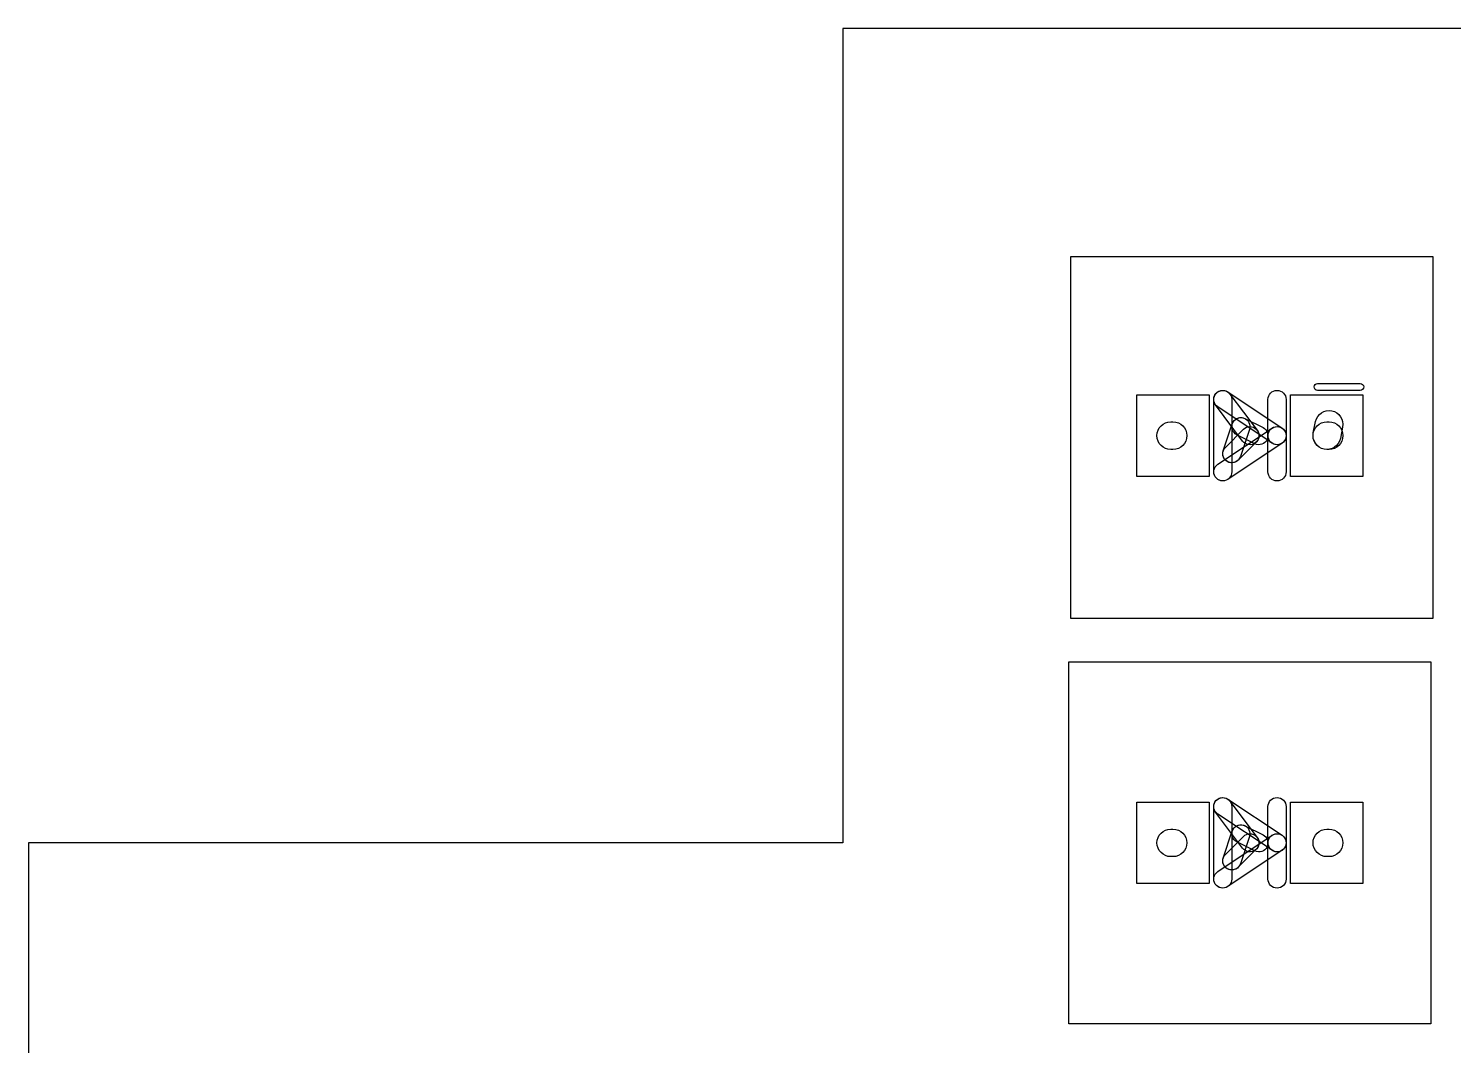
# Model space of a CAD drawing. Header units: inches. Extents: x 5 to 145, y -76 to 99.
# Drawn here: x 6.25 to 22, y -37.38 to -26.14 of the extents above; entities that cross this region are included whole.
import ezdxf

# ---------------------------------------------------------------- set-up
doc = ezdxf.new("R2010")
doc.units = ezdxf.units.IN
doc.header["$MEASUREMENT"] = 0

# ---------------------------------------------------------------- blocks, each defined once
blk = doc.blocks.new('block 203')
at = {"color": 7, "lineweight": 25}
blk.add_lwpolyline([(28.751, -26.14), (15.251, -26.14)], dxfattribs=at)
blk = doc.blocks.new('block 204')
at = {"color": 7, "lineweight": 25}
blk.add_lwpolyline([(6.251, -35.14), (6.251, -48.64)], dxfattribs=at)
blk = doc.blocks.new('block 212')
at = {"color": 7, "lineweight": 25}
blk.add_lwpolyline([(15.251, -26.14), (15.251, -35.14)], dxfattribs=at)
blk = doc.blocks.new('block 213')
at = {"color": 7, "lineweight": 25}
blk.add_lwpolyline([(15.251, -35.14), (6.251, -35.14)], dxfattribs=at)
blk = doc.blocks.new('block 201')
for name in ['block 203', 'block 212', 'block 204', 'block 213']:
    blk.add_blockref(name, (0, 0))
blk = doc.blocks.new('block 215')
at = {"color": 7, "lineweight": 25}
blk.add_open_spline([(20.5, -30.14), (20.5, -30.14), (20.97, -30.14), (20.97, -30.14), (20.991, -30.14), (21.009, -30.123), (21.009, -30.102), (21.009, -30.081), (20.991, -30.064), (20.97, -30.064), (20.97, -30.064), (20.5, -30.064), (20.5, -30.064), (20.479, -30.064), (20.462, -30.081), (20.462, -30.102), (20.462, -30.123), (20.479, -30.14), (20.5, -30.14)], degree=3, knots=[0, 0, 0, 0, 1, 1, 1, 2, 2, 2, 3, 3, 3, 4, 4, 4, 5, 5, 5, 6, 6, 6, 6], dxfattribs=at)
blk = doc.blocks.new('block 222')
at = {"lineweight": 0}
blk.add_lwpolyline([(19.751, -30.64), (19.751, -30.64)], dxfattribs=at)
blk = doc.blocks.new('block 224')
at = {"lineweight": 0}
blk.add_lwpolyline([(19.751, -35.14), (19.751, -35.14)], dxfattribs=at)
blk = doc.blocks.new('block 258')
at = {"color": 2, "lineweight": 25}
blk.add_open_spline([(19.951, -30.24), (19.951, -30.24), (19.951, -30.64), (19.951, -30.64), (19.951, -30.695), (19.996, -30.74), (20.051, -30.74), (20.107, -30.74), (20.151, -30.695), (20.151, -30.64), (20.151, -30.64), (20.151, -30.24), (20.151, -30.24), (20.151, -30.185), (20.107, -30.14), (20.051, -30.14), (19.996, -30.14), (19.951, -30.185), (19.951, -30.24)], degree=3, knots=[0, 0, 0, 0, 1, 1, 1, 2, 2, 2, 3, 3, 3, 4, 4, 4, 5, 5, 5, 6, 6, 6, 6], dxfattribs=at)
blk = doc.blocks.new('block 259')
at = {"color": 2, "lineweight": 25}
blk.add_open_spline([(19.951, -30.64), (19.951, -30.64), (19.951, -31.04), (19.951, -31.04), (19.951, -31.095), (19.996, -31.14), (20.051, -31.14), (20.107, -31.14), (20.151, -31.095), (20.151, -31.04), (20.151, -31.04), (20.151, -30.64), (20.151, -30.64), (20.151, -30.585), (20.107, -30.54), (20.051, -30.54), (19.996, -30.54), (19.951, -30.585), (19.951, -30.64)], degree=3, knots=[0, 0, 0, 0, 1, 1, 1, 2, 2, 2, 3, 3, 3, 4, 4, 4, 5, 5, 5, 6, 6, 6, 6], dxfattribs=at)
blk = doc.blocks.new('block 260')
at = {"color": 2, "lineweight": 25}
blk.add_open_spline([(20.107, -30.557), (20.107, -30.557), (19.507, -30.157), (19.507, -30.157), (19.461, -30.126), (19.399, -30.139), (19.368, -30.185), (19.337, -30.231), (19.35, -30.293), (19.396, -30.323), (19.396, -30.323), (19.996, -30.723), (19.996, -30.723), (20.042, -30.754), (20.104, -30.742), (20.135, -30.696), (20.165, -30.65), (20.153, -30.588), (20.107, -30.557)], degree=3, knots=[0, 0, 0, 0, 1, 1, 1, 2, 2, 2, 3, 3, 3, 4, 4, 4, 5, 5, 5, 6, 6, 6, 6], dxfattribs=at)
blk = doc.blocks.new('block 261')
at = {"color": 2, "lineweight": 25}
blk.add_open_spline([(19.996, -30.557), (19.996, -30.557), (19.396, -30.957), (19.396, -30.957), (19.35, -30.988), (19.337, -31.05), (19.368, -31.096), (19.399, -31.142), (19.461, -31.154), (19.507, -31.123), (19.507, -31.123), (20.107, -30.723), (20.107, -30.723), (20.153, -30.693), (20.165, -30.631), (20.135, -30.585), (20.104, -30.539), (20.042, -30.526), (19.996, -30.557)], degree=3, knots=[0, 0, 0, 0, 1, 1, 1, 2, 2, 2, 3, 3, 3, 4, 4, 4, 5, 5, 5, 6, 6, 6, 6], dxfattribs=at)
blk = doc.blocks.new('block 262')
at = {"color": 2, "lineweight": 25}
blk.add_open_spline([(19.551, -31.04), (19.551, -31.04), (19.551, -30.24), (19.551, -30.24), (19.551, -30.185), (19.507, -30.14), (19.451, -30.14), (19.396, -30.14), (19.351, -30.185), (19.351, -30.24), (19.351, -30.24), (19.351, -31.04), (19.351, -31.04), (19.351, -31.095), (19.396, -31.14), (19.451, -31.14), (19.507, -31.14), (19.551, -31.095), (19.551, -31.04)], degree=3, knots=[0, 0, 0, 0, 1, 1, 1, 2, 2, 2, 3, 3, 3, 4, 4, 4, 5, 5, 5, 6, 6, 6, 6], dxfattribs=at)
blk = doc.blocks.new('block 263')
at = {"color": 2, "lineweight": 25}
blk.add_open_spline([(19.371, -30.3), (19.371, -30.3), (19.671, -30.7), (19.671, -30.7), (19.704, -30.744), (19.767, -30.753), (19.811, -30.72), (19.856, -30.687), (19.864, -30.624), (19.831, -30.58), (19.831, -30.58), (19.531, -30.18), (19.531, -30.18), (19.498, -30.136), (19.436, -30.127), (19.391, -30.16), (19.347, -30.193), (19.338, -30.256), (19.371, -30.3)], degree=3, knots=[0, 0, 0, 0, 1, 1, 1, 2, 2, 2, 3, 3, 3, 4, 4, 4, 5, 5, 5, 6, 6, 6, 6], dxfattribs=at)
blk = doc.blocks.new('block 264')
at = {"color": 2, "lineweight": 25}
blk.add_open_spline([(19.681, -30.57), (19.681, -30.57), (19.481, -30.77), (19.481, -30.77), (19.442, -30.809), (19.442, -30.872), (19.481, -30.911), (19.52, -30.95), (19.583, -30.95), (19.622, -30.911), (19.622, -30.911), (19.822, -30.711), (19.822, -30.711), (19.861, -30.672), (19.861, -30.609), (19.822, -30.57), (19.783, -30.53), (19.72, -30.53), (19.681, -30.57)], degree=3, knots=[0, 0, 0, 0, 1, 1, 1, 2, 2, 2, 3, 3, 3, 4, 4, 4, 5, 5, 5, 6, 6, 6, 6], dxfattribs=at)
blk = doc.blocks.new('block 265')
at = {"color": 2, "lineweight": 25}
blk.add_open_spline([(19.646, -30.872), (19.646, -30.872), (19.746, -30.572), (19.746, -30.572), (19.764, -30.519), (19.735, -30.463), (19.683, -30.445), (19.631, -30.428), (19.574, -30.456), (19.556, -30.509), (19.556, -30.509), (19.456, -30.809), (19.456, -30.809), (19.439, -30.861), (19.467, -30.918), (19.52, -30.935), (19.572, -30.953), (19.629, -30.924), (19.646, -30.872)], degree=3, knots=[0, 0, 0, 0, 1, 1, 1, 2, 2, 2, 3, 3, 3, 4, 4, 4, 5, 5, 5, 6, 6, 6, 6], dxfattribs=at)
blk = doc.blocks.new('block 266')
at = {"color": 2, "lineweight": 25}
blk.add_open_spline([(19.607, -30.63), (19.607, -30.63), (19.807, -30.73), (19.807, -30.73), (19.856, -30.754), (19.916, -30.734), (19.941, -30.685), (19.965, -30.636), (19.945, -30.576), (19.896, -30.551), (19.896, -30.551), (19.696, -30.451), (19.696, -30.451), (19.647, -30.426), (19.587, -30.446), (19.562, -30.496), (19.537, -30.545), (19.557, -30.605), (19.607, -30.63)], degree=3, knots=[0, 0, 0, 0, 1, 1, 1, 2, 2, 2, 3, 3, 3, 4, 4, 4, 5, 5, 5, 6, 6, 6, 6], dxfattribs=at)
blk = doc.blocks.new('block 276')
at = {"color": 2, "lineweight": 25}
blk.add_open_spline([(19.951, -34.74), (19.951, -34.74), (19.951, -35.14), (19.951, -35.14), (19.951, -35.195), (19.996, -35.24), (20.051, -35.24), (20.107, -35.24), (20.151, -35.195), (20.151, -35.14), (20.151, -35.14), (20.151, -34.74), (20.151, -34.74), (20.151, -34.685), (20.107, -34.64), (20.051, -34.64), (19.996, -34.64), (19.951, -34.685), (19.951, -34.74)], degree=3, knots=[0, 0, 0, 0, 1, 1, 1, 2, 2, 2, 3, 3, 3, 4, 4, 4, 5, 5, 5, 6, 6, 6, 6], dxfattribs=at)
blk = doc.blocks.new('block 277')
at = {"color": 2, "lineweight": 25}
blk.add_open_spline([(19.951, -35.14), (19.951, -35.14), (19.951, -35.54), (19.951, -35.54), (19.951, -35.595), (19.996, -35.64), (20.051, -35.64), (20.107, -35.64), (20.151, -35.595), (20.151, -35.54), (20.151, -35.54), (20.151, -35.14), (20.151, -35.14), (20.151, -35.085), (20.107, -35.04), (20.051, -35.04), (19.996, -35.04), (19.951, -35.085), (19.951, -35.14)], degree=3, knots=[0, 0, 0, 0, 1, 1, 1, 2, 2, 2, 3, 3, 3, 4, 4, 4, 5, 5, 5, 6, 6, 6, 6], dxfattribs=at)
blk = doc.blocks.new('block 278')
at = {"color": 2, "lineweight": 25}
blk.add_open_spline([(20.107, -35.057), (20.107, -35.057), (19.507, -34.657), (19.507, -34.657), (19.461, -34.626), (19.399, -34.639), (19.368, -34.685), (19.337, -34.731), (19.35, -34.793), (19.396, -34.823), (19.396, -34.823), (19.996, -35.223), (19.996, -35.223), (20.042, -35.254), (20.104, -35.242), (20.135, -35.196), (20.165, -35.15), (20.153, -35.088), (20.107, -35.057)], degree=3, knots=[0, 0, 0, 0, 1, 1, 1, 2, 2, 2, 3, 3, 3, 4, 4, 4, 5, 5, 5, 6, 6, 6, 6], dxfattribs=at)
blk = doc.blocks.new('block 279')
at = {"color": 2, "lineweight": 25}
blk.add_open_spline([(19.996, -35.057), (19.996, -35.057), (19.396, -35.457), (19.396, -35.457), (19.35, -35.488), (19.337, -35.55), (19.368, -35.596), (19.399, -35.642), (19.461, -35.654), (19.507, -35.623), (19.507, -35.623), (20.107, -35.223), (20.107, -35.223), (20.153, -35.193), (20.165, -35.131), (20.135, -35.085), (20.104, -35.039), (20.042, -35.026), (19.996, -35.057)], degree=3, knots=[0, 0, 0, 0, 1, 1, 1, 2, 2, 2, 3, 3, 3, 4, 4, 4, 5, 5, 5, 6, 6, 6, 6], dxfattribs=at)
blk = doc.blocks.new('block 280')
at = {"color": 2, "lineweight": 25}
blk.add_open_spline([(19.551, -35.54), (19.551, -35.54), (19.551, -34.74), (19.551, -34.74), (19.551, -34.685), (19.507, -34.64), (19.451, -34.64), (19.396, -34.64), (19.351, -34.685), (19.351, -34.74), (19.351, -34.74), (19.351, -35.54), (19.351, -35.54), (19.351, -35.595), (19.396, -35.64), (19.451, -35.64), (19.507, -35.64), (19.551, -35.595), (19.551, -35.54)], degree=3, knots=[0, 0, 0, 0, 1, 1, 1, 2, 2, 2, 3, 3, 3, 4, 4, 4, 5, 5, 5, 6, 6, 6, 6], dxfattribs=at)
blk = doc.blocks.new('block 281')
at = {"color": 2, "lineweight": 25}
blk.add_open_spline([(19.371, -34.8), (19.371, -34.8), (19.671, -35.2), (19.671, -35.2), (19.704, -35.244), (19.767, -35.253), (19.811, -35.22), (19.856, -35.187), (19.864, -35.124), (19.831, -35.08), (19.831, -35.08), (19.531, -34.68), (19.531, -34.68), (19.498, -34.636), (19.436, -34.627), (19.391, -34.66), (19.347, -34.693), (19.338, -34.756), (19.371, -34.8)], degree=3, knots=[0, 0, 0, 0, 1, 1, 1, 2, 2, 2, 3, 3, 3, 4, 4, 4, 5, 5, 5, 6, 6, 6, 6], dxfattribs=at)
blk = doc.blocks.new('block 282')
at = {"color": 2, "lineweight": 25}
blk.add_open_spline([(19.681, -35.07), (19.681, -35.07), (19.481, -35.27), (19.481, -35.27), (19.442, -35.309), (19.442, -35.372), (19.481, -35.411), (19.52, -35.45), (19.583, -35.45), (19.622, -35.411), (19.622, -35.411), (19.822, -35.211), (19.822, -35.211), (19.861, -35.172), (19.861, -35.109), (19.822, -35.07), (19.783, -35.03), (19.72, -35.03), (19.681, -35.07)], degree=3, knots=[0, 0, 0, 0, 1, 1, 1, 2, 2, 2, 3, 3, 3, 4, 4, 4, 5, 5, 5, 6, 6, 6, 6], dxfattribs=at)
blk = doc.blocks.new('block 283')
at = {"color": 2, "lineweight": 25}
blk.add_open_spline([(19.646, -35.372), (19.646, -35.372), (19.746, -35.072), (19.746, -35.072), (19.764, -35.019), (19.735, -34.963), (19.683, -34.945), (19.631, -34.928), (19.574, -34.956), (19.556, -35.009), (19.556, -35.009), (19.456, -35.309), (19.456, -35.309), (19.439, -35.361), (19.467, -35.418), (19.52, -35.435), (19.572, -35.453), (19.629, -35.424), (19.646, -35.372)], degree=3, knots=[0, 0, 0, 0, 1, 1, 1, 2, 2, 2, 3, 3, 3, 4, 4, 4, 5, 5, 5, 6, 6, 6, 6], dxfattribs=at)
blk = doc.blocks.new('block 284')
at = {"color": 2, "lineweight": 25}
blk.add_open_spline([(19.607, -35.13), (19.607, -35.13), (19.807, -35.23), (19.807, -35.23), (19.856, -35.254), (19.916, -35.234), (19.941, -35.185), (19.965, -35.136), (19.945, -35.076), (19.896, -35.051), (19.896, -35.051), (19.696, -34.951), (19.696, -34.951), (19.647, -34.926), (19.587, -34.946), (19.562, -34.996), (19.537, -35.045), (19.557, -35.105), (19.607, -35.13)], degree=3, knots=[0, 0, 0, 0, 1, 1, 1, 2, 2, 2, 3, 3, 3, 4, 4, 4, 5, 5, 5, 6, 6, 6, 6], dxfattribs=at)
blk = doc.blocks.new('block 503')
at = {"color": 5, "lineweight": 25}
for points in [[(20.201, -31.09), (20.201, -30.19)], [(20.201, -30.19), (21.001, -30.19)], [(21.001, -30.19), (21.001, -31.09)], [(21.001, -31.09), (20.201, -31.09)]]:
    blk.add_lwpolyline(points, dxfattribs=at)
blk = doc.blocks.new('block 504')
at = {"color": 5, "lineweight": 25}
for points in [[(18.501, -31.09), (18.501, -30.19)], [(18.501, -30.19), (19.301, -30.19)], [(19.301, -30.19), (19.301, -31.09)], [(19.301, -31.09), (18.501, -31.09)]]:
    blk.add_lwpolyline(points, dxfattribs=at)
blk = doc.blocks.new('block 507')
at = {"color": 5, "lineweight": 25}
for points in [[(20.201, -35.59), (20.201, -34.69)], [(20.201, -34.69), (21.001, -34.69)], [(21.001, -34.69), (21.001, -35.59)], [(21.001, -35.59), (20.201, -35.59)]]:
    blk.add_lwpolyline(points, dxfattribs=at)
blk = doc.blocks.new('block 508')
at = {"color": 5, "lineweight": 25}
for points in [[(18.501, -35.59), (18.501, -34.69)], [(18.501, -34.69), (19.301, -34.69)], [(19.301, -34.69), (19.301, -35.59)], [(19.301, -35.59), (18.501, -35.59)]]:
    blk.add_lwpolyline(points, dxfattribs=at)
blk = doc.blocks.new('block 559')
at = {"color": 5, "lineweight": 25}
blk.add_open_spline([(20.626, -34.988), (20.626, -34.988), (20.601, -34.988), (20.601, -34.988), (20.517, -34.988), (20.449, -35.056), (20.449, -35.14), (20.449, -35.224), (20.517, -35.293), (20.601, -35.293), (20.601, -35.293), (20.626, -35.293), (20.626, -35.293), (20.71, -35.293), (20.779, -35.224), (20.779, -35.14), (20.779, -35.056), (20.71, -34.988), (20.626, -34.988)], degree=3, knots=[0, 0, 0, 0, 1, 1, 1, 2, 2, 2, 3, 3, 3, 4, 4, 4, 5, 5, 5, 6, 6, 6, 6], dxfattribs=at)
blk = doc.blocks.new('block 560')
at = {"color": 5, "lineweight": 25}
blk.add_open_spline([(20.626, -30.488), (20.626, -30.488), (20.601, -30.488), (20.601, -30.488), (20.517, -30.488), (20.449, -30.556), (20.449, -30.64), (20.449, -30.724), (20.517, -30.793), (20.601, -30.793), (20.601, -30.793), (20.626, -30.793), (20.626, -30.793), (20.71, -30.793), (20.779, -30.724), (20.779, -30.64), (20.779, -30.556), (20.71, -30.488), (20.626, -30.488)], degree=3, knots=[0, 0, 0, 0, 1, 1, 1, 2, 2, 2, 3, 3, 3, 4, 4, 4, 5, 5, 5, 6, 6, 6, 6], dxfattribs=at)
blk = doc.blocks.new('block 563')
at = {"color": 5, "lineweight": 25}
blk.add_open_spline([(20.477, -30.485), (20.477, -30.485), (20.452, -30.61), (20.452, -30.61), (20.435, -30.693), (20.489, -30.773), (20.571, -30.79), (20.654, -30.806), (20.734, -30.753), (20.751, -30.67), (20.751, -30.67), (20.776, -30.545), (20.776, -30.545), (20.792, -30.463), (20.739, -30.382), (20.656, -30.366), (20.574, -30.349), (20.493, -30.403), (20.477, -30.485)], degree=3, knots=[0, 0, 0, 0, 1, 1, 1, 2, 2, 2, 3, 3, 3, 4, 4, 4, 5, 5, 5, 6, 6, 6, 6], dxfattribs=at)
blk = doc.blocks.new('block 573')
at = {"color": 5, "lineweight": 25}
blk.add_open_spline([(18.876, -30.793), (18.876, -30.793), (18.901, -30.793), (18.901, -30.793), (18.985, -30.793), (19.054, -30.724), (19.054, -30.64), (19.054, -30.556), (18.985, -30.488), (18.901, -30.488), (18.901, -30.488), (18.876, -30.488), (18.876, -30.488), (18.792, -30.488), (18.724, -30.556), (18.724, -30.64), (18.724, -30.724), (18.792, -30.793), (18.876, -30.793)], degree=3, knots=[0, 0, 0, 0, 1, 1, 1, 2, 2, 2, 3, 3, 3, 4, 4, 4, 5, 5, 5, 6, 6, 6, 6], dxfattribs=at)
blk = doc.blocks.new('block 613')
at = {"color": 5, "lineweight": 25}
blk.add_open_spline([(18.876, -35.293), (18.876, -35.293), (18.901, -35.293), (18.901, -35.293), (18.985, -35.293), (19.054, -35.224), (19.054, -35.14), (19.054, -35.056), (18.985, -34.988), (18.901, -34.988), (18.901, -34.988), (18.876, -34.988), (18.876, -34.988), (18.792, -34.988), (18.724, -35.056), (18.724, -35.14), (18.724, -35.224), (18.792, -35.293), (18.876, -35.293)], degree=3, knots=[0, 0, 0, 0, 1, 1, 1, 2, 2, 2, 3, 3, 3, 4, 4, 4, 5, 5, 5, 6, 6, 6, 6], dxfattribs=at)
blk = doc.blocks.new('block 214')
for name in ['block 215', 'block 504', 'block 260', 'block 263', 'block 262', 'block 258', 'block 503', 'block 563', 'block 573', 'block 261', 'block 265', 'block 264', 'block 266', 'block 259', 'block 560', 'block 222', 'block 278', 'block 281', 'block 280', 'block 276', 'block 508', 'block 507', 'block 283', 'block 284', 'block 613', 'block 279', 'block 282', 'block 277', 'block 559', 'block 224']:
    blk.add_blockref(name, (0, 0))

msp = doc.modelspace()

# ---------------------------------------------------------------- linework, layer by layer
at = {"color": 7, "lineweight": 25}
for points in [[(21.772, -32.661), (17.772, -32.661), (17.772, -28.661), (21.772, -28.661), (21.772, -32.661)], [(21.751, -37.14), (17.751, -37.14), (17.751, -33.14), (21.751, -33.14), (21.751, -37.14)]]:
    msp.add_lwpolyline(points, dxfattribs=at)

# ---------------------------------------------------------------- block references
for name in ['block 201', 'block 214']:
    msp.add_blockref(name, (0, 0))

doc.saveas('drawing.dxf')
